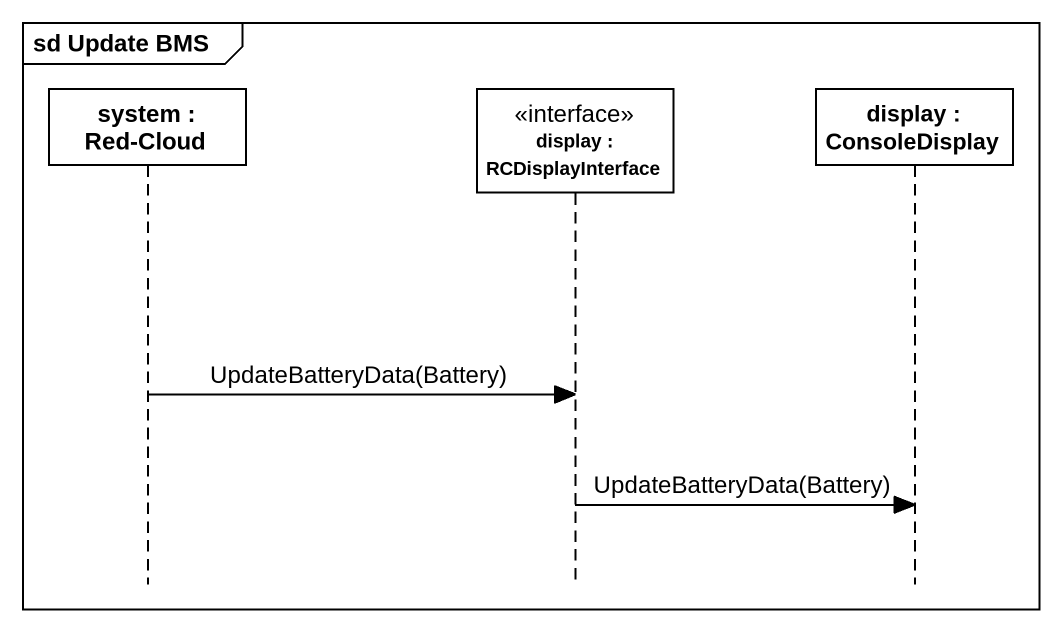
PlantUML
@startuml
mainframe sd Update BMS
hide footbox
participant "system : Red-Cloud" as system
participant "display : RCDisplayInterface" as display <<interface>>
participant "display : ConsoleDisplay" as display_2

system -> display : UpdateBatteryData(Battery)
display -> display_2 : UpdateBatteryData(Battery)
@enduml
